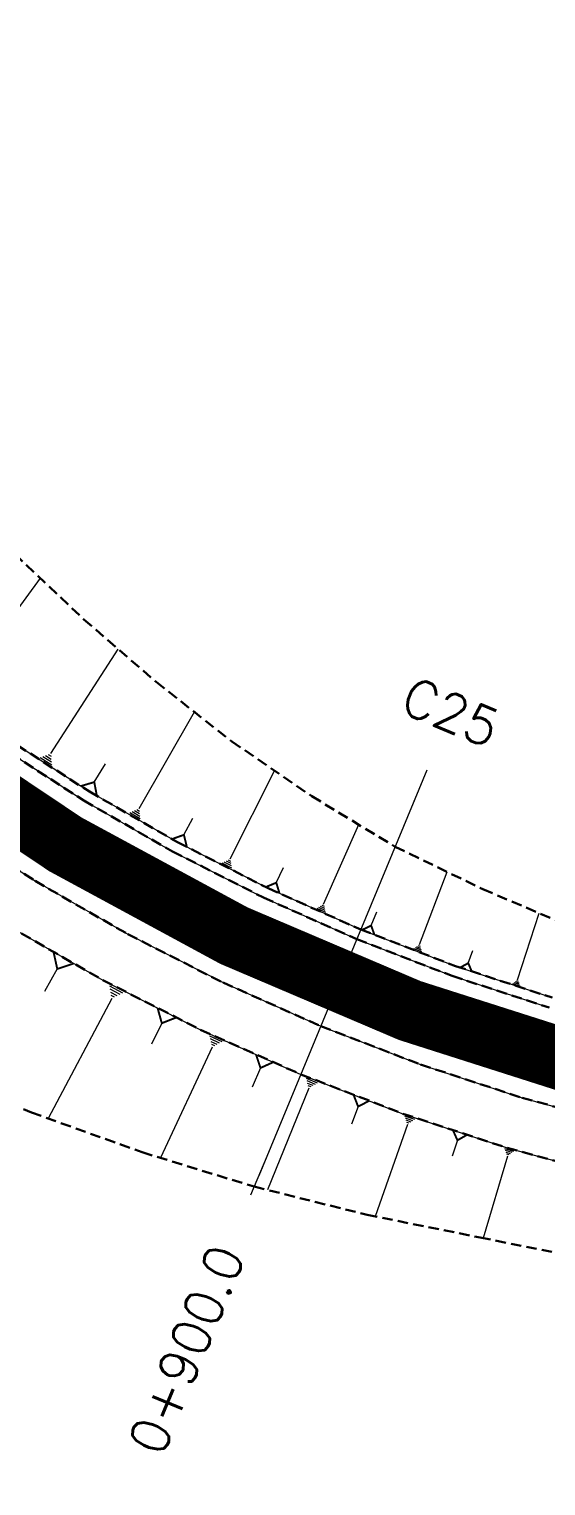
# Model space of a CAD drawing. Header units: metres. Extents: x 544752 to 548977, y 1840603 to 1844608.
# Drawn here: x 547402.3 to 547427, y 1842279.4 to 1842349.1 of the extents above; entities that cross this region are included whole.
import ezdxf

# ---------------------------------------------------------------- set-up
doc = ezdxf.new("R2010")
doc.units = ezdxf.units.M
doc.header["$MEASUREMENT"] = 0
for name, pattern in [('ACAD_ISO02W100', [15, 12, -3]), ('Anordnung Grundriss$0$GESTRICHELT', [0.75, 0.5, -0.25]), ('HIDDEN', [0.375, 0.25, -0.125])]:
    doc.linetypes.add(name, pattern=pattern)
doc.layers.add('C-ROAD', color=7, linetype='Continuous')
for name, color, linetype, lineweight in [('C-ROAD-CORR', 5, 'Continuous', 0), ('C-ROAD-SAMP', 150, 'HIDDEN', 0), ('C-ROAD-SAMP-TEXT', 11, 'Continuous', 0), ('C-TOPO-FEAT', 94, 'Continuous', 5)]:
    doc.layers.add(name, color=color, linetype=linetype, lineweight=lineweight)

msp = doc.modelspace()

# ---------------------------------------------------------------- linework, layer by layer
at = {"layer": 'C-ROAD-CORR', "color": 160, "linetype": 'Continuous'}
for p, q in [((547398.9654956224, 1842317.546156872, 509.7929546977607), (547402.8375102726, 1842322.857415026, 505.4097544357714)), ((547403.3390466612, 1842314.476307257, 509.8184327259408), (547406.5613067532, 1842319.466630316, 505.8570091162102)), ((547407.5559316089, 1842311.842565811, 509.8438935199192), (547410.2040901196, 1842316.459903337, 506.2941980326293)), ((547402.8334062714, 1842314.289468805, 510.1060213965996), (547403.3768322652, 1842313.938577716, 510.1060213965996)), ((547402.9598163688, 1842314.336178418, 510.0341242289349), (547403.3673858643, 1842314.073010101, 510.0341242289349)), ((547403.0862264662, 1842314.382888031, 509.9622270612702), (547403.3579394632, 1842314.207442487, 509.9622270612702)), ((547403.2126365637, 1842314.429597644, 509.8903298936055), (547403.3484930622, 1842314.341874872, 509.8903298936055)), ((547405.4145025462, 1842313.106643737, 509.8309155750918), (547405.9479335133, 1842313.982506933, 509.1472308928608)), ((547411.9088052608, 1842309.434265052, 509.8681751167726), (547414.040664024, 1842313.650915484, 506.7172150061004)), ((547407.112277737, 1842311.651546426, 510.1015918490854), (547407.6150871342, 1842311.363172666, 510.1015918490854)), ((547407.223191205, 1842311.699301272, 510.0371672667939), (547407.6002982529, 1842311.483020952, 510.0371672667939)), ((547407.3341046729, 1842311.747056118, 509.9727426845023), (547407.5855093716, 1842311.602869238, 509.9727426845023)), ((547407.445018141, 1842311.794810964, 509.9083181022107), (547407.5707204902, 1842311.722717524, 509.9083181022107)), ((547409.702149522, 1842310.584002315, 509.8568766432148), (547410.1347455748, 1842311.386485238, 509.2490891062498)), ((547416.3862169735, 1842307.259982987, 509.8901633969651), (547418.0673031772, 1842311.070570235, 507.1126689766392)), ((547411.5244497429, 1842309.244222884, 510.0969264621465), (547411.9836261964, 1842309.012071948, 510.0969264621465)), ((547411.6205386224, 1842309.291733426, 510.039738625803), (547411.9649209625, 1842309.117620224, 510.039738625803)), ((547411.7166275018, 1842309.339243968, 509.9825507894595), (547411.9462157286, 1842309.2231685, 509.9825507894595)), ((547411.8127163813, 1842309.38675451, 509.9253629531161), (547411.9275104947, 1842309.328716776, 509.9253629531161)), ((547414.1220384858, 1842308.295176813, 509.879461222632), (547414.4674835766, 1842309.025547215, 509.3407989086893)), ((547420.977917331, 1842305.332761551, 509.9051864438254), (547422.2983272076, 1842308.810557035, 507.4244022840282)), ((547416.0566952099, 1842307.074875997, 510.0918024118753), (547416.471653591, 1842306.891812137, 510.0918024118753)), ((547416.1390756508, 1842307.121152744, 510.0413926581477), (547416.4502944367, 1842306.983854849, 510.0413926581477)), ((547416.2214560917, 1842307.167429492, 509.9909829044202), (547416.4289352823, 1842307.075897562, 509.9909829044202)), ((547416.3038365326, 1842307.213706239, 509.9405731506927), (547416.4075761279, 1842307.167940275, 509.9405731506927)), ((547418.6595921143, 1842306.2435426, 509.9000499560546), (547418.9290710613, 1842306.900670349, 509.4265143429213)), ((547425.6686340062, 1842303.655164183, 509.9157621694096), (547426.690904542, 1842306.843914805, 507.6826827609378)), ((547420.6926992054, 1842305.152175992, 510.0852853149374), (547421.0714183927, 1842305.008388194, 510.0852853149374)), ((547420.7640037368, 1842305.197322382, 510.0402605971594), (547421.0480431273, 1842305.089481534, 510.0402605971594)), ((547420.8353082682, 1842305.242468772, 509.9952358793814), (547421.0246678619, 1842305.170574873, 509.9952358793814)), ((547420.9066127996, 1842305.287615162, 509.9502111616034), (547421.0012925965, 1842305.251668212, 509.9502111616034)), ((547423.3060429291, 1842304.446893378, 509.9103752698898), (547423.5185115989, 1842305.054191753, 509.4813933331662)), ((547403.6453827323, 1842304.168834568, 509.6706446106966), (547403.0299631442, 1842303.085452417, 508.8397272674772)), ((547425.4827564826, 1842303.523287736, 510.0373496076609), (547425.7431896884, 1842303.439796355, 510.0373496076609)), ((547425.5447156571, 1842303.567246551, 509.9968204615771), (547425.7183377943, 1842303.511585631, 509.9968204615771)), ((547425.6066748316, 1842303.611205367, 509.9562913154933), (547425.6934859003, 1842303.583374907, 509.9562913154933)), ((547406.782956871, 1842303.008229113, 509.999955257691), (547406.1579544793, 1842303.339891414, 509.999955257691)), ((547406.6495545219, 1842302.945519835, 509.92132530999), (547406.1808027282, 1842303.194266561, 509.92132530999)), ((547406.5161521728, 1842302.882810557, 509.842695362289), (547406.203650977, 1842303.048641708, 509.842695362289)), ((547406.3827498237, 1842302.82010128, 509.7640654145879), (547406.2264992258, 1842302.903016855, 509.7640654145879)), ((547425.420797308, 1842303.47932892, 510.0778787537446), (547425.7680415825, 1842303.368007079, 510.0778787537446)), ((547406.2493474747, 1842302.757392002, 509.6854354668869), (547403.2038236272, 1842297.018242021, 505.3532690416002)), ((547408.6456368781, 1842301.57357319, 509.6993253717716), (547408.1453051164, 1842300.568636052, 508.9507018626327)), ((547411.527301792, 1842300.680154036, 509.9960716464545), (547410.9499311268, 1842300.949170794, 509.9960716464545)), ((547411.4102943327, 1842300.617552686, 509.9252847396721), (547410.9772663336, 1842300.819315254, 509.9252847396721)), ((547411.0592719543, 1842300.429748638, 509.7129240193246), (547408.5889867604, 1842295.127959199, 505.8128581093892)), ((547411.2932868731, 1842300.554951337, 509.8544978328896), (547411.0046015406, 1842300.689459716, 509.8544978328896)), ((547411.1762794137, 1842300.492349987, 509.7837109261071), (547411.0319367475, 1842300.559604177, 509.7837109261071)), ((547413.3658134141, 1842299.432494274, 509.7253591222479), (547412.9616569245, 1842298.506755372, 509.0517425828121)), ((547416.0923570154, 1842298.710088393, 509.9922117142438), (547415.5622877359, 1842298.92627539, 509.9922117142438)), ((547415.9900671894, 1842298.648766888, 509.9285963515699), (547415.5925152298, 1842298.810907135, 509.9285963515699)), ((547415.8877773635, 1842298.587445382, 509.8649809888961), (547415.6227427238, 1842298.695538881, 509.8649809888961)), ((547415.6831977117, 1842298.464802372, 509.7377502635484), (547413.6980586483, 1842293.597436381, 506.2328583772426)), ((547415.7854875376, 1842298.526123877, 509.8013656262223), (547415.6529702178, 1842298.580170626, 509.8013656262223)), ((547418.0366193606, 1842297.587423356, 509.7503461560026), (547417.7165156392, 1842296.744324618, 509.148939290516)), ((547420.3950788776, 1842296.728136581, 509.762719290352), (547418.8471090175, 1842292.330826284, 506.6545691991081)), ((547420.7469096152, 1842296.963104087, 509.9883803385484), (547420.2680226784, 1842297.131684991, 509.9883803385484)), ((547420.6589519308, 1842296.904362211, 509.9319650764993), (547420.2997867282, 1842297.030797889, 509.9319650764993)), ((547420.5709942464, 1842296.845620334, 509.8755498144502), (547420.331550778, 1842296.929910786, 509.8755498144502)), ((547420.483036562, 1842296.786878458, 509.8191345524011), (547420.3633148278, 1842296.829023684, 509.8191345524011)), ((547422.7887403306, 1842295.971540741, 509.7745806232747), (547422.542878485, 1842295.214679562, 509.2438769905424)), ((547425.1828558267, 1842295.220887568, 509.7859100875173), (547424.0126416449, 1842291.295206639, 507.0549003988344)), ((547425.4815846706, 1842295.442187152, 509.9841933169259), (547425.0540523027, 1842295.569631142, 509.9841933169259)), ((547425.4069024596, 1842295.386862256, 509.9346225095738), (547425.0862531838, 1842295.482445248, 509.9346225095738)), ((547425.3322202486, 1842295.33153736, 509.8850517022216), (547425.1184540647, 1842295.395259355, 509.8850517022216)), ((547425.2575380376, 1842295.276212464, 509.8354808948695), (547425.1506549458, 1842295.308073461, 509.8354808948695))]:
    msp.add_line(p, q, dxfattribs=at)
at = {"layer": 'C-ROAD-CORR', "color": 5, "linetype": 'Anordnung Grundriss$0$GESTRICHELT', "lineweight": 30, "extrusion": (0.2885337909258627, 0.4737560133743125, 0.8320477698339372), "const_width": 0.1, "elevation": 1031176.075886842}
msp.add_lwpolyline([(490771.1688228189, -1545829.142420911), (490771.6299497436, -1545829.757256812), (490772.0910766689, -1545829.142420912)], dxfattribs=at)
at = {"layer": 'C-ROAD-CORR', "color": 5, "linetype": 'Anordnung Grundriss$0$GESTRICHELT', "lineweight": 30, "extrusion": (0.2632191902773636, 0.4882820912094497, 0.8320434227093294), "const_width": 0.1, "elevation": 1044080.226224457}
msp.add_lwpolyline([(392350.4553639875, -1565158.617731346), (392350.8652923016, -1565159.164302432), (392351.2752206151, -1565158.617731347)], dxfattribs=at)
at = {"layer": 'C-ROAD-CORR', "color": 5, "linetype": 'Anordnung Grundriss$0$GESTRICHELT', "lineweight": 30, "extrusion": (0.2371781334584063, 0.5014628757023185, 0.8320345649680353), "const_width": 0.1, "elevation": 1054108.112659165}
msp.add_lwpolyline([(292843.3652922183, -1580145.386382841), (292843.7285838436, -1580145.870771674), (292844.0918754684, -1580145.38638284)], dxfattribs=at)
at = {"layer": 'C-ROAD-CORR', "color": 5, "linetype": 'Anordnung Grundriss$0$GESTRICHELT', "lineweight": 30, "extrusion": (0.2104789057313629, 0.5132554176543164, 0.8320261453167331), "const_width": 0.1, "elevation": 1061217.991097552}
msp.add_lwpolyline([(192525.3665867592, -1590757.248851239), (192525.685942676, -1590757.674659129), (192526.0052985926, -1590757.248851239)], dxfattribs=at)
at = {"layer": 'C-ROAD-CORR', "color": 5, "linetype": 'Anordnung Grundriss$0$GESTRICHELT', "lineweight": 30, "extrusion": (0.274041285219463, 0.4824211689709106, -0.8319682624499599), "const_width": 0.1, "elevation": 1038353.699443039}
msp.add_lwpolyline([(433991.5777679597, 1557951.019864143), (433991.0175372584, 1557950.272889874), (433990.457306557, 1557951.019864143)], dxfattribs=at)
at = {"layer": 'C-ROAD-CORR', "color": 5, "linetype": 'Anordnung Grundriss$0$GESTRICHELT', "lineweight": 30, "extrusion": (0.1831953688968432, 0.5236266127514936, 0.8320184055855657), "const_width": 0.1, "elevation": 1065389.30649448}
msp.add_lwpolyline([(91674.18067081587, -1596965.371012915), (91674.46996931627, -1596965.756744249), (91674.75926781731, -1596965.371012915)], dxfattribs=at)
at = {"layer": 'C-ROAD-CORR', "color": 5, "linetype": 'Anordnung Grundriss$0$GESTRICHELT', "lineweight": 30, "extrusion": (0.2472755609298413, 0.4966632414125386, -0.8319738106433536), "const_width": 0.1, "elevation": 1049940.194607973}
msp.add_lwpolyline([(331062.9927230712, 1575359.295646049), (331062.4879648567, 1575358.622635097), (331061.9832066424, 1575359.295646049)], dxfattribs=at)
at = {"layer": 'C-ROAD-CORR', "color": 5, "linetype": 'Anordnung Grundriss$0$GESTRICHELT', "lineweight": 30, "extrusion": (0.22198738139452, 0.5084722375581414, -0.8319721065842419), "const_width": 0.1, "elevation": 1057852.89702893}
msp.add_lwpolyline([(235434.154828308, 1587214.224691114), (235433.7006469098, 1587213.619115916), (235433.2464655117, 1587214.224691113)], dxfattribs=at)
at = {"layer": 'C-ROAD-CORR', "color": 5, "linetype": 'Anordnung Grundriss$0$GESTRICHELT', "lineweight": 30, "extrusion": (0.1969358501074229, 0.5186955215551734, -0.8319682847687606), "const_width": 0.1, "elevation": 1062973.648253014}
msp.add_lwpolyline([(142155.8863929061, 1594869.190306114), (142155.4809053728, 1594868.64965607), (142155.0754178395, 1594869.190306114)], dxfattribs=at)
at = {"layer": 'C-ROAD-CORR', "color": 5, "linetype": 'Anordnung Grundriss$0$GESTRICHELT', "lineweight": 30, "extrusion": (0.1714147723227309, 0.5276832862753862, -0.8319659399369396), "const_width": 0.1, "elevation": 1065561.030162598}
msp.add_lwpolyline([(48539.63688759314, 1598734.365398466), (48539.2790741949, 1598733.888313935), (48538.92126079701, 1598734.365398466)], dxfattribs=at)
at = {"layer": 'C-ROAD-SAMP', "color": 1, "linetype": 'Continuous', "lineweight": 13}
msp.add_lwpolyline([(547420.943044778, 1842312.751119445), (547417.1112937288, 1842303.514362227), (547413.2795426797, 1842294.277605009)], dxfattribs=at)
at = {"layer": 'C-ROAD-SAMP-TEXT', "color": 1, "linetype": 'Continuous', "lineweight": -3}
msp.add_line((547416.728118624, 1842302.590686505), (547417.4944688338, 1842304.438037949), dxfattribs=at)
at = {"layer": 'C-ROAD-SAMP-TEXT', "color": 4, "linetype": 'Continuous', "lineweight": 5}
msp.add_line((547413.6627177845, 1842295.201280731), (547412.8963675747, 1842293.353929288), dxfattribs=at)

# ---------------------------------------------------------------- texts
at = {"layer": 'C-ROAD-SAMP-TEXT', "color": 1, "linetype": 'Continuous', "lineweight": 13, "insert": (547422.4757451976, 1842316.445822332), "char_height": 1.8, "width": 4.761428571428572, "attachment_point": 5, "rotation": 337.469504824099, "bg_fill": 3, "box_fill_scale": 1.416666666666667, "bg_fill_color": 256, "bg_fill_true_color": 13158600, "bg_fill_transparency": 0}
msp.add_mtext('{\\Fsimplex.shx|c0;C25}', dxfattribs=at)
at = {"layer": 'C-ROAD-SAMP-TEXT', "color": 1, "linetype": 'Continuous', "lineweight": -3, "insert": (547409.8309667355, 1842285.964523513), "char_height": 1.8, "width": 11.25428571428571, "attachment_point": 5, "rotation": 67.469504824099, "bg_fill": 3, "box_fill_scale": 1.416666666666667, "bg_fill_color": 256, "bg_fill_true_color": 13158600, "bg_fill_transparency": 0}
msp.add_mtext('{\\Fsimplex.shx|c0;0+900.0}', dxfattribs=at)

# ---------------------------------------------------------------- next in the draw order: linework, layer by layer
at = {"layer": 'C-ROAD', "color": 1, "linetype": 'ACAD_ISO02W100', "lineweight": -3, "ltscale": 0.1, "const_width": 3, "flags": 128}
msp.add_lwpolyline([(547358.5668576545, 1842412.333396265, 0.4484821908243404), (547447.2669305371, 1842296.325235744)], format="xyb", dxfattribs=at)
at = {"layer": 'C-ROAD-CORR', "color": 11, "linetype": 'Anordnung Grundriss$0$GESTRICHELT', "lineweight": 30}
for points in [[(547360.5683088392, 1842352.912064138, 510.8005065036601), (547362.7826300914, 1842348.160350441, 510.6751820035288), (547365.2369376582, 1842343.528031797, 510.5625106373852), (547367.9248150276, 1842339.02721888, 510.4624924052295), (547370.8392350462, 1842334.669678563, 510.3751273070615), (547373.1297082789, 1842331.553973813, 510.3187940202161), (547373.9725782897, 1842330.466803145, 510.3004153428815), (547377.3166529837, 1842326.429580573, 510.2383565126892), (547380.8627164203, 1842322.568565711, 510.1889508164847), (547384.6014978145, 1842318.89385275, 510.1521982542682), (547388.523222542, 1842315.415048814, 510.1280988260394), (547390.5107305343, 1842313.782992195, 510.1209030043916), (547392.6176376935, 1842312.141248847, 510.1150104081696), (547396.8740388801, 1842309.08101183, 510.1034442849838), (547401.2812982184, 1842306.24233841, 510.091878161798), (547405.8278934236, 1842303.63264998, 510.0803120386121), (547410.5019379326, 1842301.258769278, 510.0687459154263), (547415.2912119805, 1842299.126902549, 510.0571797922405), (547420.1831945477, 1842297.242623318, 510.0456136690547), (547425.165096095, 1842295.610857822, 510.0340475458688), (547430.2238919996, 1842294.235872129, 510.022481422683)], [(547356.7049234166, 1842351.230549487, 507.9915337026161), (547358.6552527015, 1842346.106948202, 507.6018772402027), (547360.8385546074, 1842341.051630475, 507.1974392683352), (547363.2954164906, 1842336.099443633, 506.8108140262188), (547366.0130610648, 1842331.260082744, 506.4357365505173), (547368.16635239, 1842327.758981916, 506.1534947686447), (547368.9683422789, 1842326.533047972, 506.0568943825755), (547372.4937724617, 1842322.22227315, 505.9716058739576), (547376.2777280268, 1842318.136222906, 505.9375311158668), (547380.2453451399, 1842314.228967671, 505.8971505891166), (547384.3912761274, 1842310.509939481, 505.8524271438945), (547386.4797587536, 1842308.746614004, 505.8203170606348), (547388.4547500145, 1842306.652883286, 505.5226597461689), (547392.4679509776, 1842302.60984224, 504.884263997569), (547397.1893941571, 1842299.517690749, 504.8440398759815), (547402.4076973171, 1842297.30457562, 505.2848388711365), (547407.711069802, 1842295.397172603, 505.7406844807384), (547413.0631440644, 1842293.755958001, 506.180678966157), (547418.4616409158, 1842292.408094073, 506.6243455531111), (547423.880719196, 1842291.321829882, 507.0492427179661), (547429.2465364676, 1842290.238955384, 507.2793633833871)], [(547369.4975147316, 1842351.501057592, 510.7551820035288), (547371.7722864939, 1842347.207599107, 510.6425106373852), (547374.2635421229, 1842343.036026535, 510.5424924052295), (547376.9647685102, 1842338.997245984, 510.4551273070616), (547379.0876906341, 1842336.109459106, 510.3987940202161), (547379.8689036026, 1842335.101816393, 510.3804153428815), (547382.9683548646, 1842331.359921925, 510.3183565126893), (547386.2550191288, 1842327.781345344, 510.2689508164848), (547389.7203037804, 1842324.375442436, 510.2321982542682), (547393.3551492214, 1842321.151117552, 510.2080988260394), (547395.1972684079, 1842319.638448006, 510.2009030043916), (547397.1500525563, 1842318.116800329, 510.1950104081697), (547401.0950924363, 1842315.280423647, 510.1834442849839), (547405.179954997, 1842312.649402896, 510.171878161798), (547409.3939608241, 1842310.230616583, 510.1603120386122), (547413.7260928719, 1842308.030388356, 510.1487459154263), (547418.1650252673, 1842306.054470462, 510.1371797922405), (547422.6991529197, 1842304.308028718, 510.1256136690547), (547427.3166218613, 1842302.795628999, 510.1140475458689)], [(547377.20442135, 1842350.26602894, 506.4865466693835), (547379.8556879447, 1842346.572673032, 506.1313971349998), (547382.6489800301, 1842343.013028239, 505.8153587438137), (547384.8132728166, 1842340.487250759, 505.5938266326274), (547385.607197099, 1842339.61260319, 505.5144240754983), (547388.7432217351, 1842336.397707982, 505.2093937681123), (547392.0084754466, 1842333.34325489, 504.9340719820213), (547395.4524228678, 1842330.513812415, 504.6331199481924), (547398.4798900225, 1842327.234791302, 504.905099483038), (547400.003278529, 1842325.643174876, 505.0734397779604), (547401.6196223263, 1842324.009496622, 505.2643388948899), (547404.9156218722, 1842320.891590389, 505.6578804831458), (547408.3734242852, 1842317.897560101, 506.0762761771573), (547411.9989413302, 1842315.05037248, 506.5078565271484), (547415.8211244377, 1842312.430535367, 506.8997836209434), (547419.808548385, 1842310.016320756, 507.2776984103699), (547424.0076983628, 1842307.982733412, 507.5251226242153), (547428.3216452919, 1842306.151788377, 507.7784412373097)]]:
    msp.add_polyline3d(points, dxfattribs=at)
at = {"layer": 'C-ROAD-CORR', "color": 92, "linetype": 'Anordnung Grundriss$0$GESTRICHELT', "lineweight": 30}
for points in [[(547360.5683088392, 1842352.912064138, 510.8005065036601), (547362.7826300914, 1842348.160350441, 510.6751820035288), (547365.2369376582, 1842343.528031797, 510.5625106373852), (547367.9248150276, 1842339.02721888, 510.4624924052295), (547370.8392350462, 1842334.669678563, 510.3751273070615), (547373.1297082789, 1842331.553973813, 510.3187940202161), (547373.9725782897, 1842330.466803145, 510.3004153428815), (547377.3166529837, 1842326.429580573, 510.2383565126892), (547380.8627164203, 1842322.568565711, 510.1889508164847), (547384.6014978145, 1842318.89385275, 510.1521982542682), (547388.523222542, 1842315.415048814, 510.1280988260394), (547390.5107305343, 1842313.782992195, 510.1209030043916), (547392.6176376935, 1842312.141248847, 510.1150104081696), (547396.8740388801, 1842309.08101183, 510.1034442849838), (547401.2812982184, 1842306.24233841, 510.091878161798), (547405.8278934236, 1842303.63264998, 510.0803120386121), (547410.5019379326, 1842301.258769278, 510.0687459154263), (547415.2912119805, 1842299.126902549, 510.0571797922405), (547420.1831945477, 1842297.242623318, 510.0456136690547), (547425.165096095, 1842295.610857822, 510.0340475458688), (547430.2238919996, 1842294.235872129, 510.022481422683)], [(547356.7049234166, 1842351.230549487, 507.9915337026161), (547358.6552527015, 1842346.106948202, 507.6018772402027), (547360.8385546074, 1842341.051630475, 507.1974392683352), (547363.2954164906, 1842336.099443633, 506.8108140262188), (547366.0130610648, 1842331.260082744, 506.4357365505173), (547368.16635239, 1842327.758981916, 506.1534947686447), (547368.9683422789, 1842326.533047972, 506.0568943825755), (547372.4937724617, 1842322.22227315, 505.9716058739576), (547376.2777280268, 1842318.136222906, 505.9375311158668), (547380.2453451399, 1842314.228967671, 505.8971505891166), (547384.3912761274, 1842310.509939481, 505.8524271438945), (547386.4797587536, 1842308.746614004, 505.8203170606348), (547388.4547500145, 1842306.652883286, 505.5226597461689), (547392.4679509776, 1842302.60984224, 504.884263997569), (547397.1893941571, 1842299.517690749, 504.8440398759815), (547402.4076973171, 1842297.30457562, 505.2848388711365), (547407.711069802, 1842295.397172603, 505.7406844807384), (547413.0631440644, 1842293.755958001, 506.180678966157), (547418.4616409158, 1842292.408094073, 506.6243455531111), (547423.880719196, 1842291.321829882, 507.0492427179661), (547429.2465364676, 1842290.238955384, 507.2793633833871)], [(547369.4975147316, 1842351.501057592, 510.7551820035288), (547371.7722864939, 1842347.207599107, 510.6425106373852), (547374.2635421229, 1842343.036026535, 510.5424924052295), (547376.9647685102, 1842338.997245984, 510.4551273070616), (547379.0876906341, 1842336.109459106, 510.3987940202161), (547379.8689036026, 1842335.101816393, 510.3804153428815), (547382.9683548646, 1842331.359921925, 510.3183565126893), (547386.2550191288, 1842327.781345344, 510.2689508164848), (547389.7203037804, 1842324.375442436, 510.2321982542682), (547393.3551492214, 1842321.151117552, 510.2080988260394), (547395.1972684079, 1842319.638448006, 510.2009030043916), (547397.1500525563, 1842318.116800329, 510.1950104081697), (547401.0950924363, 1842315.280423647, 510.1834442849839), (547405.179954997, 1842312.649402896, 510.171878161798), (547409.3939608241, 1842310.230616583, 510.1603120386122), (547413.7260928719, 1842308.030388356, 510.1487459154263), (547418.1650252673, 1842306.054470462, 510.1371797922405), (547422.6991529197, 1842304.308028718, 510.1256136690547), (547427.3166218613, 1842302.795628999, 510.1140475458689)], [(547377.20442135, 1842350.26602894, 506.4865466693835), (547379.8556879447, 1842346.572673032, 506.1313971349998), (547382.6489800301, 1842343.013028239, 505.8153587438137), (547384.8132728166, 1842340.487250759, 505.5938266326274), (547385.607197099, 1842339.61260319, 505.5144240754983), (547388.7432217351, 1842336.397707982, 505.2093937681123), (547392.0084754466, 1842333.34325489, 504.9340719820213), (547395.4524228678, 1842330.513812415, 504.6331199481924), (547398.4798900225, 1842327.234791302, 504.905099483038), (547400.003278529, 1842325.643174876, 505.0734397779604), (547401.6196223263, 1842324.009496622, 505.2643388948899), (547404.9156218722, 1842320.891590389, 505.6578804831458), (547408.3734242852, 1842317.897560101, 506.0762761771573), (547411.9989413302, 1842315.05037248, 506.5078565271484), (547415.8211244377, 1842312.430535367, 506.8997836209434), (547419.808548385, 1842310.016320756, 507.2776984103699), (547424.0076983628, 1842307.982733412, 507.5251226242153), (547428.3216452919, 1842306.151788377, 507.7784412373097)]]:
    msp.add_polyline3d(points, dxfattribs=at)
at = {"layer": 'C-ROAD-CORR', "color": 5, "linetype": 'Anordnung Grundriss$0$GESTRICHELT', "lineweight": 30}
for points in [[(547369.0498557556, 1842351.278343783, 510.7751820035288), (547371.3365965716, 1842346.96229462, 510.6625106373852), (547373.8409603165, 1842342.768772691, 510.5624924052295), (547376.5563996126, 1842338.708741489, 510.4751273070615), (547378.6904918103, 1842335.805760086, 510.4187940202161), (547379.4758152483, 1842334.792815509, 510.4004153428815), (547382.5915747392, 1842331.031232502, 510.3383565126892), (547385.8955322816, 1842327.433826701, 510.2889508164848), (547389.3790500493, 1842324.010003123, 510.2521982542682), (547393.0330207761, 1842320.76871297, 510.2280988260394), (547394.8848325496, 1842319.248084286, 510.2209030043916), (547396.8478915655, 1842317.71843023, 510.2150104081696), (547400.8136888659, 1842314.867129526, 510.2034442849838), (547404.9200445452, 1842312.222265264, 510.191878161798), (547409.1562229973, 1842309.790752143, 510.1803120386122), (547413.5111492092, 1842307.578947084, 510.1687459154263), (547417.9734377149, 1842305.592632601, 510.1571797922405), (547422.5314223615, 1842303.837001691, 510.1456136690547), (547427.1731868102, 1842302.316644254, 510.1340475458688)], [(547365.0209249714, 1842349.273919492, 510.7751820035288), (547367.41538727, 1842344.754554234, 510.6625106373852), (547370.0377240594, 1842340.363488099, 510.5624924052295), (547372.8810795342, 1842336.112201037, 510.4751273070615), (547375.1157023973, 1842333.072468911, 510.4187940202161), (547375.9380200607, 1842332.011807561, 510.4004153428815), (547379.2005536107, 1842328.07302769, 510.3383565126892), (547382.6601506565, 1842324.306158922, 510.2889508164848), (547386.3077664698, 1842320.721049312, 510.2521982542682), (547390.1338647684, 1842317.327071727, 510.2280988260394), (547392.0729098255, 1842315.734810799, 510.2209030043916), (547394.1284426478, 1842314.133099341, 510.2150104081696), (547398.2810567322, 1842311.147482436, 510.2034442849838), (547402.5808504779, 1842308.378026572, 510.191878161798), (547407.0165825571, 1842305.831972182, 510.1803120386122), (547411.5766562456, 1842303.515975638, 510.1687459154263), (547416.2491497428, 1842301.436091853, 510.1571797922405), (547421.0218473384, 1842299.597758451, 510.1456136690547), (547425.8822713504, 1842298.005781548, 510.1340475458688), (547430.8177147455, 1842296.664323188, 510.1224814226831)]]:
    msp.add_polyline3d(points, dxfattribs=at)
at = {"layer": 'C-ROAD-CORR', "color": 160, "linetype": 'Anordnung Grundriss$0$GESTRICHELT', "lineweight": 30}
for points in [[(547369.0498557556, 1842351.278343783, 510.6251820035288), (547371.3365965716, 1842346.96229462, 510.5125106373852), (547373.8409603165, 1842342.768772691, 510.4124924052295), (547376.5563996126, 1842338.708741489, 510.3251273070616), (547378.6904918103, 1842335.805760086, 510.2687940202161), (547379.4758152483, 1842334.792815509, 510.2504153428815), (547382.5915747392, 1842331.031232502, 510.1883565126893), (547385.8955322816, 1842327.433826701, 510.1389508164848), (547389.3790500493, 1842324.010003123, 510.1021982542682), (547393.0330207761, 1842320.76871297, 510.0780988260394), (547394.8848325496, 1842319.248084286, 510.0709030043917), (547396.8478915655, 1842317.71843023, 510.0650104081697), (547400.8136888659, 1842314.867129526, 510.0534442849839), (547404.9200445452, 1842312.222265264, 510.041878161798), (547409.1562229973, 1842309.790752143, 510.0303120386122), (547413.5111492092, 1842307.578947084, 510.0187459154263), (547417.9734377149, 1842305.592632601, 510.0071797922405), (547422.5314223615, 1842303.837001691, 509.9956136690547), (547427.1731868102, 1842302.316644254, 509.9840475458689)], [(547365.0209249714, 1842349.273919492, 510.6251820035288), (547367.41538727, 1842344.754554234, 510.5125106373852), (547370.0377240594, 1842340.363488099, 510.4124924052295), (547372.8810795342, 1842336.112201037, 510.3251273070616), (547375.1157023973, 1842333.072468911, 510.2687940202161), (547375.9380200607, 1842332.011807561, 510.2504153428815), (547379.2005536107, 1842328.07302769, 510.1883565126893), (547382.6601506565, 1842324.306158922, 510.1389508164848), (547386.3077664698, 1842320.721049312, 510.1021982542682), (547390.1338647684, 1842317.327071727, 510.0780988260394), (547392.0729098255, 1842315.734810799, 510.0709030043917), (547394.1284426478, 1842314.133099341, 510.0650104081697), (547398.2810567322, 1842311.147482436, 510.0534442849839), (547402.5808504779, 1842308.378026572, 510.041878161798), (547407.0165825571, 1842305.831972182, 510.0303120386122), (547411.5766562456, 1842303.515975638, 510.0187459154263), (547416.2491497428, 1842301.436091853, 510.0071797922405), (547421.0218473384, 1842299.597758451, 509.9956136690547), (547425.8822713504, 1842298.005781548, 509.9840475458689), (547430.8177147455, 1842296.664323188, 509.9724814226831)]]:
    msp.add_polyline3d(points, dxfattribs=at)
at = {"layer": 'C-ROAD-CORR', "color": 150, "linetype": 'Anordnung Grundriss$0$GESTRICHELT', "lineweight": 30}
msp.add_polyline3d([(547367.0353903635, 1842350.276131637, 510.8426820035288), (547369.3759919208, 1842345.858424427, 510.7300106373852), (547371.939342188, 1842341.566130395, 510.6299924052295), (547374.7187395734, 1842337.410471263, 510.5426273070615), (547376.9030971038, 1842334.439114498, 510.4862940202161), (547377.7069176545, 1842333.402311535, 510.4679153428815), (547380.896064175, 1842329.552130096, 510.4058565126892), (547384.277841469, 1842325.869992812, 510.3564508164848), (547387.8434082596, 1842322.365526218, 510.3196982542682), (547391.5834427723, 1842319.047892348, 510.2955988260394), (547393.4788711875, 1842317.491447542, 510.2884030043916), (547395.4881671066, 1842315.925764785, 510.2825104081696), (547399.547372799, 1842313.007305981, 510.2709442849838), (547403.7504475116, 1842310.300145918, 510.259378161798), (547408.0864027772, 1842307.811362162, 510.2478120386122), (547412.5439027274, 1842305.547461361, 510.2362459154263), (547417.1112937288, 1842303.514362227, 510.2246797922405), (547421.77663485, 1842301.717380071, 510.2131136690547), (547426.5277290803, 1842300.161212901, 510.2015475458688), (547431.352155217, 1842298.849929141, 510.189981422683)], dxfattribs=at)
msp.add_polyline3d([(547367.0353903635, 1842350.276131637, 510.8426820035288), (547369.3759919208, 1842345.858424427, 510.7300106373852), (547371.939342188, 1842341.566130395, 510.6299924052295), (547374.7187395734, 1842337.410471263, 510.5426273070615), (547376.9030971038, 1842334.439114498, 510.4862940202161), (547377.7069176545, 1842333.402311535, 510.4679153428815), (547380.896064175, 1842329.552130096, 510.4058565126892), (547384.277841469, 1842325.869992812, 510.3564508164848), (547387.8434082596, 1842322.365526218, 510.3196982542682), (547391.5834427723, 1842319.047892348, 510.2955988260394), (547393.4788711875, 1842317.491447542, 510.2884030043916), (547395.4881671066, 1842315.925764785, 510.2825104081696), (547399.547372799, 1842313.007305981, 510.2709442849838), (547403.7504475116, 1842310.300145918, 510.259378161798), (547408.0864027772, 1842307.811362162, 510.2478120386122), (547412.5439027274, 1842305.547461361, 510.2362459154263), (547417.1112937288, 1842303.514362227, 510.2246797922405), (547421.77663485, 1842301.717380071, 510.2131136690547), (547426.5277290803, 1842300.161212901, 510.2015475458688), (547431.352155217, 1842298.849929141, 510.189981422683)], dxfattribs=at)
at = {"layer": 'C-ROAD-SAMP-TEXT', "color": 4, "linetype": 'Continuous', "lineweight": 9}
msp.add_line((547421.3262198828, 1842313.674795166), (547420.559869673, 1842311.827443723), dxfattribs=at)
at = {"layer": 'C-TOPO-FEAT', "color": 94, "linetype": 'Continuous', "lineweight": 0, "ltscale": 2}
for points in [[(547360.5683088392, 1842352.912064138, 510.8005065036601), (547362.7826300914, 1842348.160350441, 510.6751820035288), (547365.2369376582, 1842343.528031797, 510.5625106373852), (547367.9248150276, 1842339.02721888, 510.4624924052295), (547370.8392350462, 1842334.669678563, 510.3751273070615), (547373.1297082789, 1842331.553973813, 510.3187940202161), (547373.9725782897, 1842330.466803145, 510.3004153428815), (547377.3166529837, 1842326.429580573, 510.2383565126892), (547380.8627164203, 1842322.568565711, 510.1889508164847), (547384.6014978145, 1842318.89385275, 510.1521982542682), (547388.523222542, 1842315.415048814, 510.1280988260394), (547390.5107305343, 1842313.782992195, 510.1209030043916), (547392.6176376935, 1842312.141248847, 510.1150104081696), (547396.8740388801, 1842309.08101183, 510.1034442849838), (547401.2812982184, 1842306.24233841, 510.091878161798), (547405.8278934236, 1842303.63264998, 510.0803120386121), (547410.5019379326, 1842301.258769278, 510.0687459154263), (547415.2912119805, 1842299.126902549, 510.0571797922405), (547420.1831945477, 1842297.242623318, 510.0456136690547), (547425.165096095, 1842295.610857822, 510.0340475458688), (547430.2238919996, 1842294.235872129, 510.022481422683)], [(547369.0498557556, 1842351.278343783, 510.3251820035288), (547371.3365965716, 1842346.96229462, 510.2125106373852), (547373.8409603165, 1842342.768772691, 510.1124924052295), (547376.5563996126, 1842338.708741489, 510.0251273070616), (547378.6904918103, 1842335.805760086, 509.9687940202161), (547379.4758152483, 1842334.792815509, 509.9504153428815), (547382.5915747392, 1842331.031232502, 509.8883565126893), (547385.8955322816, 1842327.433826701, 509.8389508164848), (547389.3790500493, 1842324.010003123, 509.8021982542682), (547393.0330207761, 1842320.76871297, 509.7780988260394), (547394.8848325496, 1842319.248084286, 509.7709030043916), (547396.8478915655, 1842317.71843023, 509.7650104081696), (547400.8136888659, 1842314.867129526, 509.7534442849839), (547404.9200445452, 1842312.222265264, 509.741878161798), (547409.1562229973, 1842309.790752143, 509.7303120386122), (547413.5111492092, 1842307.578947084, 509.7187459154263), (547417.9734377149, 1842305.592632601, 509.7071797922405), (547422.5314223615, 1842303.837001691, 509.6956136690547), (547427.1731868102, 1842302.316644254, 509.6840475458689)], [(547369.4975147316, 1842351.501057592, 510.7551820035288), (547371.7722864939, 1842347.207599107, 510.6425106373852), (547374.2635421229, 1842343.036026535, 510.5424924052295), (547376.9647685102, 1842338.997245984, 510.4551273070616), (547379.0876906341, 1842336.109459106, 510.3987940202161), (547379.8689036026, 1842335.101816393, 510.3804153428815), (547382.9683548646, 1842331.359921925, 510.3183565126893), (547386.2550191288, 1842327.781345344, 510.2689508164848), (547389.7203037804, 1842324.375442436, 510.2321982542682), (547393.3551492214, 1842321.151117552, 510.2080988260394), (547395.1972684079, 1842319.638448006, 510.2009030043916), (547397.1500525563, 1842318.116800329, 510.1950104081697), (547401.0950924363, 1842315.280423647, 510.1834442849839), (547405.179954997, 1842312.649402896, 510.171878161798), (547409.3939608241, 1842310.230616583, 510.1603120386122), (547413.7260928719, 1842308.030388356, 510.1487459154263), (547418.1650252673, 1842306.054470462, 510.1371797922405), (547422.6991529197, 1842304.308028718, 510.1256136690547), (547427.3166218613, 1842302.795628999, 510.1140475458689)], [(547367.0353903635, 1842350.276131637, 510.6926820035288), (547369.3759919208, 1842345.858424427, 510.5800106373852), (547371.939342188, 1842341.566130395, 510.4799924052295), (547374.7187395734, 1842337.410471263, 510.3926273070616), (547376.9030971038, 1842334.439114498, 510.3362940202161), (547377.7069176545, 1842333.402311535, 510.3179153428815), (547380.896064175, 1842329.552130096, 510.2558565126893), (547384.277841469, 1842325.869992812, 510.2064508164848), (547387.8434082596, 1842322.365526218, 510.1696982542682), (547391.5834427723, 1842319.047892348, 510.1455988260394), (547393.4788711875, 1842317.491447542, 510.1384030043916), (547395.4881671066, 1842315.925764785, 510.1325104081697), (547399.547372799, 1842313.007305981, 510.1209442849839), (547403.7504475116, 1842310.300145918, 510.109378161798), (547408.0864027772, 1842307.811362162, 510.0978120386122), (547412.5439027274, 1842305.547461361, 510.0862459154263), (547417.1112937288, 1842303.514362227, 510.0746797922405), (547421.77663485, 1842301.717380071, 510.0631136690547), (547426.5277290803, 1842300.161212901, 510.0515475458689), (547431.352155217, 1842298.849929141, 510.0399814226831)], [(547367.0353903635, 1842350.276131637, 510.6926820035288), (547369.3759919208, 1842345.858424427, 510.5800106373852), (547371.939342188, 1842341.566130395, 510.4799924052295), (547374.7187395734, 1842337.410471263, 510.3926273070616), (547376.9030971038, 1842334.439114498, 510.3362940202161), (547377.7069176545, 1842333.402311535, 510.3179153428815), (547380.896064175, 1842329.552130096, 510.2558565126893), (547384.277841469, 1842325.869992812, 510.2064508164848), (547387.8434082596, 1842322.365526218, 510.1696982542682), (547391.5834427723, 1842319.047892348, 510.1455988260394), (547393.4788711875, 1842317.491447542, 510.1384030043916), (547395.4881671066, 1842315.925764785, 510.1325104081697), (547399.547372799, 1842313.007305981, 510.1209442849839), (547403.7504475116, 1842310.300145918, 510.109378161798), (547408.0864027772, 1842307.811362162, 510.0978120386122), (547412.5439027274, 1842305.547461361, 510.0862459154263), (547417.1112937288, 1842303.514362227, 510.0746797922405), (547421.77663485, 1842301.717380071, 510.0631136690547), (547426.5277290803, 1842300.161212901, 510.0515475458689), (547431.352155217, 1842298.849929141, 510.0399814226831)], [(547367.0353903635, 1842350.276131637, 510.3926820035288), (547369.3759919208, 1842345.858424427, 510.2800106373852), (547371.939342188, 1842341.566130395, 510.1799924052295), (547374.7187395734, 1842337.410471263, 510.0926273070615), (547376.9030971038, 1842334.439114498, 510.0362940202161), (547377.7069176545, 1842333.402311535, 510.0179153428815), (547380.896064175, 1842329.552130096, 509.9558565126893), (547384.277841469, 1842325.869992812, 509.9064508164848), (547387.8434082596, 1842322.365526218, 509.8696982542682), (547391.5834427723, 1842319.047892348, 509.8455988260394), (547393.4788711875, 1842317.491447542, 509.8384030043916), (547395.4881671066, 1842315.925764785, 509.8325104081696), (547399.547372799, 1842313.007305981, 509.8209442849839), (547403.7504475116, 1842310.300145918, 509.809378161798), (547408.0864027772, 1842307.811362162, 509.7978120386122), (547412.5439027274, 1842305.547461361, 509.7862459154263), (547417.1112937288, 1842303.514362227, 509.7746797922405), (547421.77663485, 1842301.717380071, 509.7631136690547), (547426.5277290803, 1842300.161212901, 509.7515475458688), (547431.352155217, 1842298.849929141, 509.7399814226831)], [(547367.0353903635, 1842350.276131637, 510.3926820035288), (547369.3759919208, 1842345.858424427, 510.2800106373852), (547371.939342188, 1842341.566130395, 510.1799924052295), (547374.7187395734, 1842337.410471263, 510.0926273070615), (547376.9030971038, 1842334.439114498, 510.0362940202161), (547377.7069176545, 1842333.402311535, 510.0179153428815), (547380.896064175, 1842329.552130096, 509.9558565126893), (547384.277841469, 1842325.869992812, 509.9064508164848), (547387.8434082596, 1842322.365526218, 509.8696982542682), (547391.5834427723, 1842319.047892348, 509.8455988260394), (547393.4788711875, 1842317.491447542, 509.8384030043916), (547395.4881671066, 1842315.925764785, 509.8325104081696), (547399.547372799, 1842313.007305981, 509.8209442849839), (547403.7504475116, 1842310.300145918, 509.809378161798), (547408.0864027772, 1842307.811362162, 509.7978120386122), (547412.5439027274, 1842305.547461361, 509.7862459154263), (547417.1112937288, 1842303.514362227, 509.7746797922405), (547421.77663485, 1842301.717380071, 509.7631136690547), (547426.5277290803, 1842300.161212901, 509.7515475458688), (547431.352155217, 1842298.849929141, 509.7399814226831)], [(547365.0209249714, 1842349.273919492, 510.3251820035288), (547367.41538727, 1842344.754554234, 510.2125106373852), (547370.0377240594, 1842340.363488099, 510.1124924052295), (547372.8810795342, 1842336.112201037, 510.0251273070616), (547375.1157023973, 1842333.072468911, 509.9687940202161), (547375.9380200607, 1842332.011807561, 509.9504153428815), (547379.2005536107, 1842328.07302769, 509.8883565126893), (547382.6601506565, 1842324.306158922, 509.8389508164848), (547386.3077664698, 1842320.721049312, 509.8021982542682), (547390.1338647684, 1842317.327071727, 509.7780988260394), (547392.0729098255, 1842315.734810799, 509.7709030043916), (547394.1284426478, 1842314.133099341, 509.7650104081696), (547398.2810567322, 1842311.147482436, 509.7534442849839), (547402.5808504779, 1842308.378026572, 509.741878161798), (547407.0165825571, 1842305.831972182, 509.7303120386122), (547411.5766562456, 1842303.515975638, 509.7187459154263), (547416.2491497428, 1842301.436091853, 509.7071797922405), (547421.0218473384, 1842299.597758451, 509.6956136690547), (547425.8822713504, 1842298.005781548, 509.6840475458689), (547430.8177147455, 1842296.664323188, 509.6724814226831)]]:
    msp.add_polyline3d(points, dxfattribs=at)

doc.saveas('drawing.dxf')
